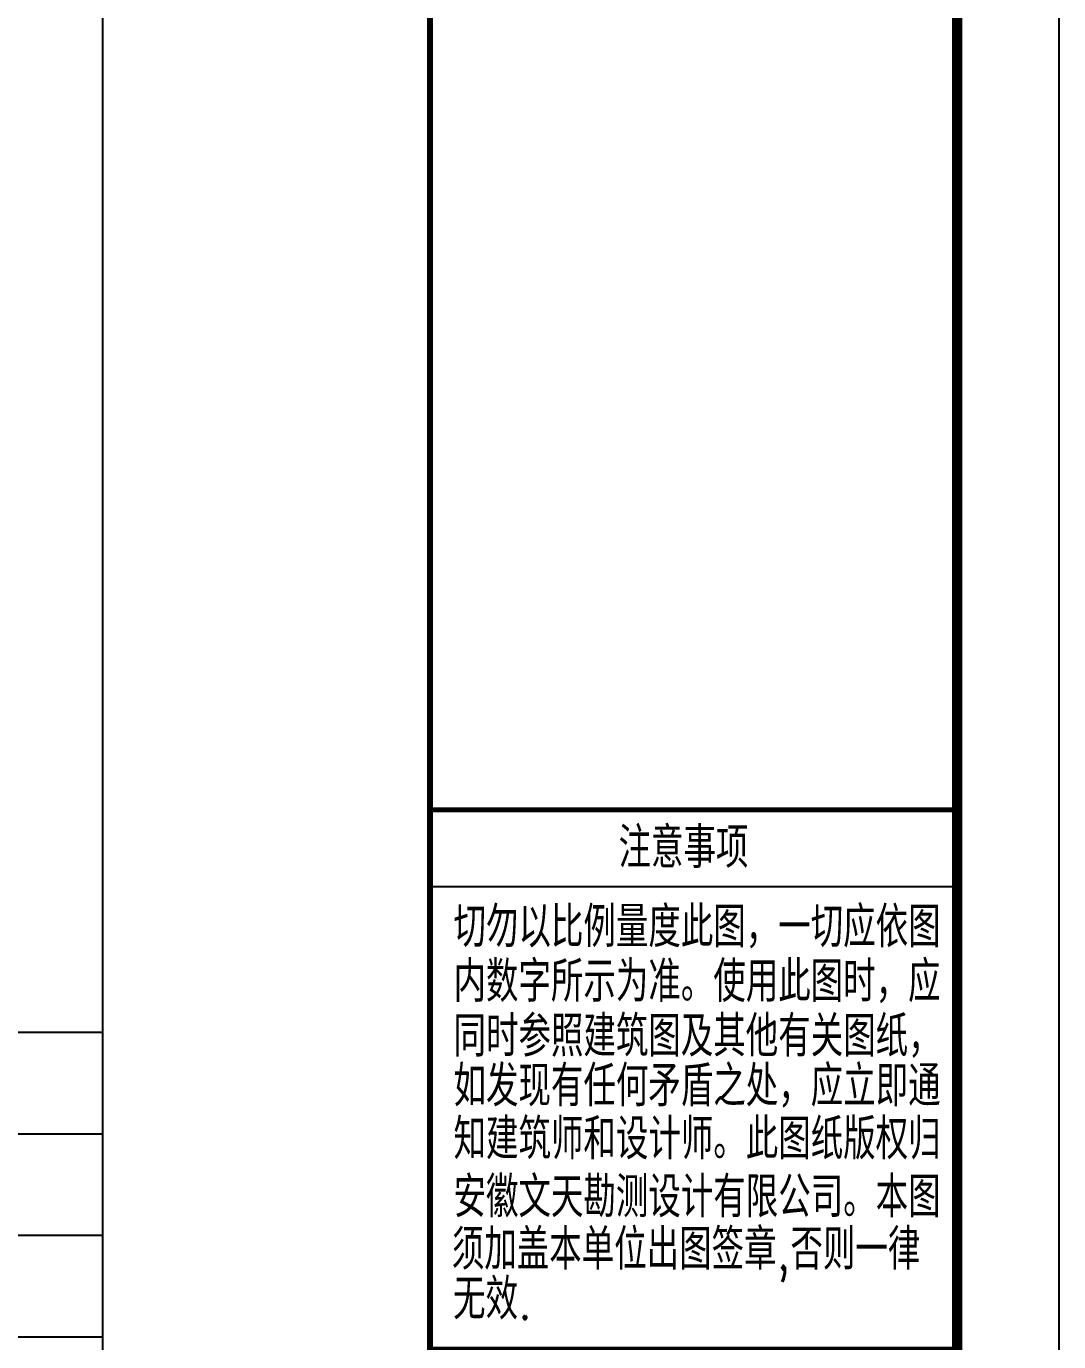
# Model space of a CAD drawing. Extents: x 14207793 to 14719554, y -1675802 to -1228715.
# Drawn here: x 14259984 to 14267167, y -1295097 to -1285949 of the extents above; entities that cross this region are included whole.
import ezdxf

# ---------------------------------------------------------------- set-up
doc = ezdxf.new("R2010")
doc.units = 0
doc.header["$LTSCALE"] = 500
doc.header["$MEASUREMENT"] = 0
doc.linetypes.add('DOTE', pattern=[2.42, 2, -0.2, 0.02, -0.2])
doc.layers.get('0').update_dxf_attribs({"linetype": 'CONTINUOUS'})
doc.layers.add('DOTE', color=8, linetype='DOTE')
doc.layers.add('PUB_TITLE', color=4, linetype='CONTINUOUS')
doc.styles.add('HZ', font='txt', dxfattribs={"width": 0.8, "bigfont": 'hztxt'})

msp = doc.modelspace()

# ---------------------------------------------------------------- linework, layer by layer
at = {"color": 3}
msp.add_line((14215730.4, -1294356.58), (14260516.92, -1294356.58), dxfattribs=at)
at = {"color": 4, "const_width": 41.93, "elevation": -914.52}
msp.add_lwpolyline([(14266461.1, -1295152.37), (14262792.41, -1295152.37), (14262792.41, -1271052.3), (14266461.1, -1271052.3)], close=True, dxfattribs=at)
at = {"layer": 'DOTE', "linetype": 'ByBlock'}
for p, q in [((14260516.92, -1302881.76), (14260516.92, -1268234.58)), ((14260516.92, -1302881.76), (14260516.92, -1268234.58)), ((14260516.92, -1302881.76), (14260516.92, -1268234.58)), ((14212812.85, -1292944.58), (14260516.92, -1292944.58)), ((14212812.85, -1293650.58), (14260516.92, -1293650.58)), ((14212812.85, -1295062.58), (14260516.92, -1295062.58))]:
    msp.add_line(p, q, dxfattribs=at)
at = {"layer": 'PUB_TITLE'}
for p, q in [((14262792.41, -1306111.5, -1620.52), (14262792.41, -1265587.1, -1620.52)), ((14266461.1, -1291933.39, -1620.52), (14262792.41, -1291933.39, -1620.52))]:
    msp.add_line(p, q, dxfattribs=at)
msp.add_lwpolyline([(14207792.5, -1306817.5), (14207792.5, -1264881.1), (14267167.1, -1264881.1), (14267167.1, -1306817.5)], close=True, dxfattribs=at)
at = {"layer": 'PUB_TITLE', "const_width": 70.6}
msp.add_lwpolyline([(14209557.5, -1306111.5), (14266461.1, -1306111.5), (14266461.1, -1265587.1), (14209557.5, -1265587.1)], close=True, dxfattribs=at)
at = {"layer": 'PUB_TITLE', "const_width": 35.3, "elevation": -914.52}
msp.add_lwpolyline([(14266461.1, -1291398.97), (14262792.41, -1291398.97)], dxfattribs=at)

# ---------------------------------------------------------------- texts
at = {"layer": 'PUB_TITLE', "style": 'HZ', "width": 0.8}
for s, p in [('注意事项', (14264104.74, -1291802.04, -1620.52)), ('切勿以比例量度此图，一切应依图', (14262956.57, -1292353.61)), ('内数字所示为准。使用此图时，应', (14262956.57, -1292733.8)), ('同时参照建筑图及其他有关图纸，', (14262956.57, -1293113.99)), ('如发现有任何矛盾之处，应立即通', (14262956.57, -1293459.93)), ('知建筑师和设计师。此图纸版权归', (14262956.57, -1293828.71)), ('安徽文天勘测设计有限公司。本图', (14262956.57, -1294231.74)), ('须加盖本单位出图签章,否则一律', (14262944.53, -1294595.75)), ('无效.', (14262953.61, -1294941.69))]:
    msp.add_text(s, height=282.4, dxfattribs=at).set_placement(p)

doc.saveas('drawing.dxf')
